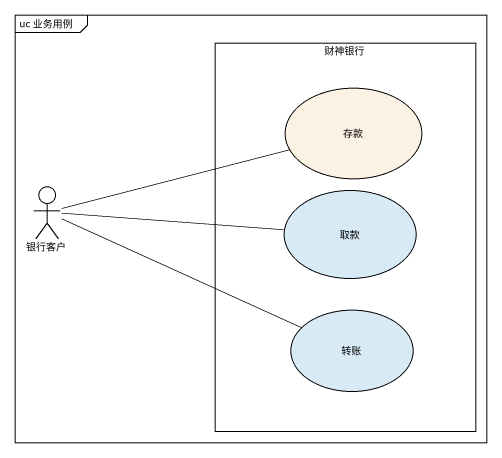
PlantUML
@startuml
mainframe uc 业务用例
rectangle 财神银行 {
  usecase 存款 #FCF2E3
  usecase 取款
  usecase 转账
}
actor 银行客户
银行客户 -right- 存款
银行客户 -right- 取款
银行客户 -right- 转账
@enduml
